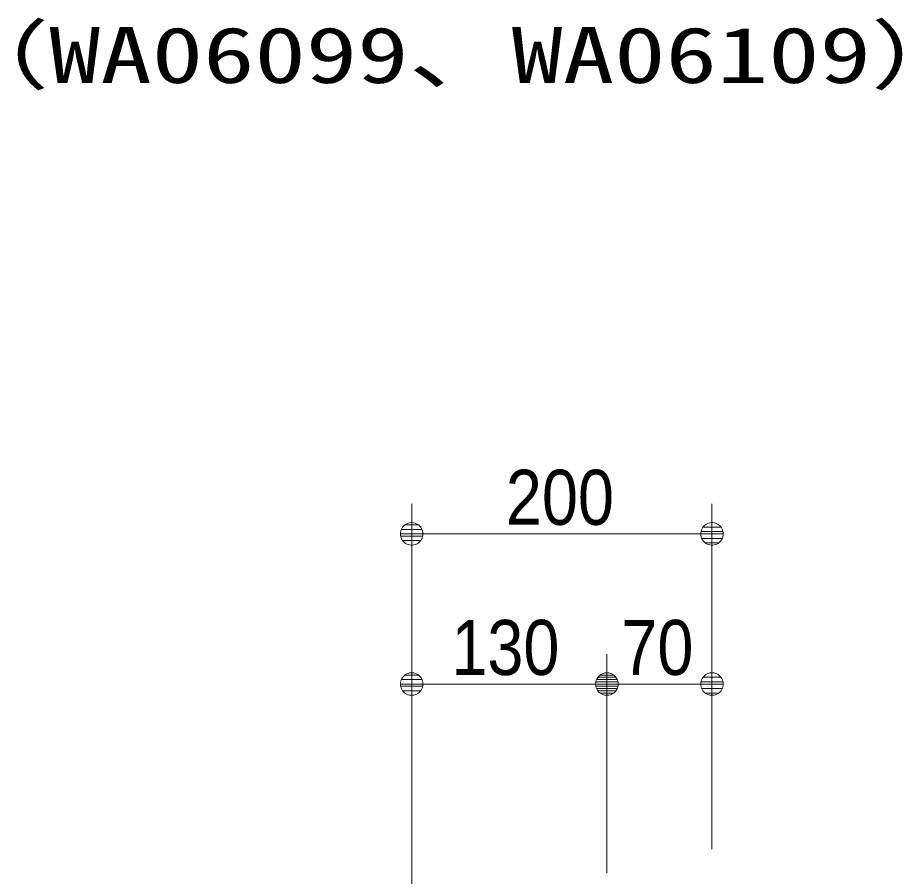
# Model space of a CAD drawing. Units: millimetres, scale not verified. Extents: x -6062 to 6062, y -3045 to 3045.
# Drawn here: x -1450 to -861, y -1138 to -566 of the extents above; entities that cross this region are included whole.
import ezdxf
from ezdxf.enums import TextEntityAlignment as Align

# ---------------------------------------------------------------- set-up
doc = ezdxf.new("R2010")
doc.units = ezdxf.units.MM
doc.header["$LTSCALE"] = 20
for name, color, linetype, lineweight in [('0-0_1図面枠', 7, 'Continuous', 9), ('0-1_2寸法-1', 7, 'Continuous', 9), ('0-2_0', 7, 'Continuous', 9)]:
    doc.layers.add(name, color=color, linetype=linetype, lineweight=lineweight)
doc.styles.add('ＭＳ ゴシック', font='')
doc.styles.add('ＭＳ Ｐゴシック', font='')
doc.styles.get('ＭＳ ゴシック').set_extended_font_data('MS Gothic')
doc.styles.get('ＭＳ Ｐゴシック').set_extended_font_data('MS PGothic')

# ---------------------------------------------------------------- blocks, each defined once
blk = doc.blocks.new('_Dot')
at = {"layer": '0-2_0'}
for p, q in [((-10, 0), (-20, 0)), ((9.78, 2), (-9.78, 2)), ((7.99, 6), (-7.99, 6)), ((9.16, -3.98), (-9.16, -3.98)), ((6, -7.98), (-6, -7.98))]:
    blk.add_line(p, q, dxfattribs=at)
for points in [[(10, 0), (9.92, 1.25), (9.69, 2.49), (9.3, 3.68), (8.76, 4.82), (8.09, 5.88), (7.29, 6.85), (6.37, 7.71), (5.36, 8.44), (4.26, 9.05), (3.09, 9.51), (1.87, 9.82), (0.63, 9.98), (-0.63, 9.98), (-1.87, 9.82), (-3.09, 9.51), (-4.26, 9.05), (-5.36, 8.44), (-6.37, 7.71), (-7.29, 6.85), (-8.09, 5.88), (-8.76, 4.82), (-9.3, 3.68), (-9.69, 2.49), (-9.92, 1.25), (-10, 0), (0, 0)], [(-10, 0), (-9.92, -1.25), (-9.69, -2.49), (-9.3, -3.68), (-8.76, -4.82), (-8.09, -5.88), (-7.29, -6.85), (-6.37, -7.71), (-5.36, -8.44), (-4.26, -9.05), (-3.09, -9.51), (-1.87, -9.82), (-0.63, -9.98), (0.63, -9.98), (1.87, -9.82), (3.09, -9.51), (4.26, -9.05), (5.36, -8.44), (6.37, -7.71), (7.29, -6.85), (8.09, -5.88), (8.76, -4.82), (9.3, -3.68), (9.69, -2.49), (9.92, -1.25), (10, 0), (0, 0)]]:
    blk.add_lwpolyline(points, close=True, dxfattribs=at)

msp = doc.modelspace()

# ---------------------------------------------------------------- linework, layer by layer
at = {"layer": '0-1_2寸法-1'}
for p, q in [((-1187.5, -990), (-1187.5, -890)), ((-987.5, -990), (-987.5, -890)), ((-1172.49, -910), (-1002.51, -910)), ((-1187.5, -1276), (-1187.5, -990)), ((-1057.5, -1136), (-1057.5, -990)), ((-1057.5, -1136), (-1057.5, -990)), ((-987.5, -1120), (-987.5, -990)), ((-1072.51, -1010), (-1172.49, -1010)), ((-1042.49, -1010), (-1002.51, -1010))]:
    msp.add_line(p, q, dxfattribs=at)

# ---------------------------------------------------------------- block references
at = {"layer": '0-1_2寸法-1', "xscale": 0.7503418, "yscale": 0.7503418, "rotation": 180}
for p in [(-1187.5, -910), (-1187.5, -1010), (-1057.5, -1010)]:
    msp.add_blockref('_Dot', p, dxfattribs=at)
at = {"layer": '0-1_2寸法-1', "xscale": 0.7503418, "yscale": 0.7503418}
for p in [(-987.5, -910), (-1057.5, -1010), (-987.5, -1010)]:
    msp.add_blockref('_Dot', p, dxfattribs=at)

# ---------------------------------------------------------------- texts
at = {"layer": '0-0_1図面枠', "style": 'ＭＳ ゴシック', "width": 1.35}
msp.add_text('（WA06099、WA06109）', height=37.24, dxfattribs=at).set_placement((-1497.59, -620.97), align=Align.BOTTOM_LEFT)
at = {"layer": '0-1_2寸法-1', "style": 'ＭＳ Ｐゴシック', "width": 0.9}
for s, p in [('200', (-1124.78, -914.96)), ('130', (-1161.11, -1014.96)), ('70', (-1047.87, -1014.96))]:
    msp.add_text(s, height=36.66, dxfattribs=at).set_placement(p, align=Align.BOTTOM_LEFT)

doc.saveas('drawing.dxf')
